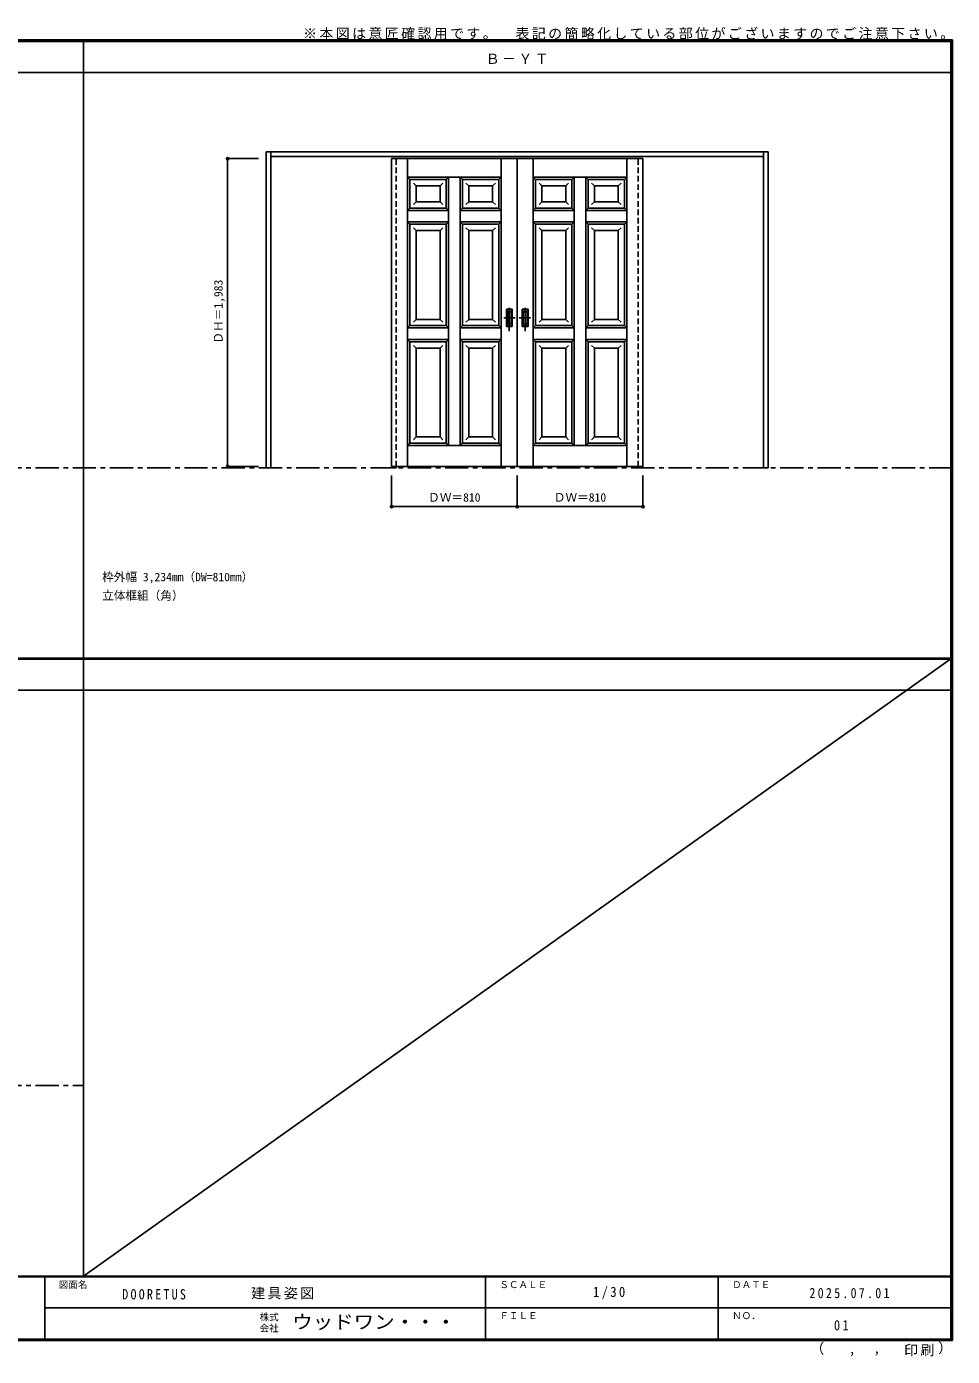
# Model space of a CAD drawing. Units: millimetres, scale not verified. Extents: x -6000 to 5700, y -4307 to 4260.
# Drawn here: x -267 to 5700, y -4307 to 4260 of the extents above; entities that cross this region are included whole.
import ezdxf
from ezdxf.enums import TextEntityAlignment as Align

# ---------------------------------------------------------------- set-up
doc = ezdxf.new("R2010")
doc.units = ezdxf.units.MM
doc.header["$LTSCALE"] = 30
doc.header["$PDMODE"] = 32
doc.header["$PDSIZE"] = 15
doc.linetypes.add('CHAIN1', pattern=[8, 5, -1, 1, -1])
doc.linetypes.add('DASHED1', pattern=[1.8, 1.2, -0.6])
for name, color, linetype in [('0-1_通り芯', 7, 'CHAIN1'), ('0-2_扉', 7, 'Continuous'), ('0-4_枠', 3, 'Continuous'), ('0-6_引手', 7, 'Continuous'), ('0-A_文字', 7, 'Continuous'), ('0-B_寸法', 7, 'Continuous'), ('F-1_枠', 6, 'Continuous'), ('F-A_文字', 7, 'Continuous')]:
    doc.layers.add(name, color=color, linetype=linetype)
doc.styles.add('ＭＳ ゴシック', font='')
doc.styles.get('ＭＳ ゴシック').set_extended_font_data('MS Gothic')

msp = doc.modelspace()

# ---------------------------------------------------------------- linework, layer by layer
at = {"layer": '0-1_通り芯'}
for p, q in [((-5490, 1418), (5690, 1418)), ((-5490, -2562.5), (100, -2562.5))]:
    msp.add_line(p, q, dxfattribs=at)
at = {"layer": '0-2_扉'}
for p, q in [((2895, 3409.5), (2085, 3409.5)), ((2188.5, 1426.5), (2188.5, 3409.5)), ((2791.5, 1426.5), (2791.5, 3409.5)), ((2895, 3409.5), (2895, 1426.5)), ((2895, 3409.5), (3705, 3409.5)), ((2895, 3409.5), (2895, 1426.5)), ((2998.5, 1426.5), (2998.5, 3409.5)), ((3601.5, 1426.5), (3601.5, 3409.5)), ((2450, 3289.5), (2188.5, 3289.5)), ((2188.5, 3289.5), (2203.5, 3274.5)), ((2203.5, 3091.5), (2203.5, 3274.5)), ((2437.5, 3274.5), (2203.5, 3274.5)), ((2437.5, 3274.5), (2452.21, 3289.21)), ((2437.5, 3274.5), (2437.5, 3091.5)), ((2791.5, 3289.5), (2450, 3289.5)), ((2452.5, 3289.5), (2452.5, 1561.5)), ((2542.5, 3274.5), (2527.5, 3289.5)), ((2527.5, 3289.5), (2527.5, 1561.5)), ((2542.5, 3274.5), (2542.5, 3091.5)), ((2776.5, 3274.5), (2542.5, 3274.5)), ((2791.5, 3289.5), (2776.5, 3274.5)), ((2776.5, 3091.5), (2776.5, 3274.5)), ((2998.5, 3289.5), (3013.5, 3274.5)), ((2998.5, 3289.5), (3340, 3289.5)), ((3013.5, 3091.5), (3013.5, 3274.5)), ((3013.5, 3274.5), (3247.5, 3274.5)), ((3247.5, 3274.5), (3262.5, 3289.5)), ((3247.5, 3274.5), (3247.5, 3091.5)), ((3262.5, 3289.5), (3262.5, 1561.5)), ((3337.5, 3289.5), (3337.5, 1561.5)), ((3352.5, 3274.5), (3337.79, 3289.21)), ((3340, 3289.5), (3601.5, 3289.5)), ((3352.5, 3274.5), (3352.5, 3091.5)), ((3352.5, 3274.5), (3586.5, 3274.5)), ((3601.5, 3289.5), (3586.5, 3274.5)), ((3586.5, 3091.5), (3586.5, 3274.5)), ((2243.5, 3234.5), (2225.82, 3252.18)), ((2243.5, 3234.5), (2243.5, 3131.5)), ((2243.5, 3234.5), (2397.5, 3234.5)), ((2397.5, 3234.5), (2415.18, 3252.18)), ((2397.5, 3131.5), (2397.5, 3234.5)), ((2582.5, 3234.5), (2564.82, 3252.18)), ((2582.5, 3234.5), (2582.5, 3131.5)), ((2582.5, 3234.5), (2736.5, 3234.5)), ((2736.5, 3234.5), (2754.18, 3252.18)), ((2736.5, 3131.5), (2736.5, 3234.5)), ((3053.5, 3234.5), (3035.82, 3252.18)), ((3053.5, 3131.5), (3053.5, 3234.5)), ((3207.5, 3234.5), (3053.5, 3234.5)), ((3207.5, 3234.5), (3225.18, 3252.18)), ((3207.5, 3234.5), (3207.5, 3131.5)), ((3392.5, 3234.5), (3374.82, 3252.18)), ((3392.5, 3131.5), (3392.5, 3234.5)), ((3546.5, 3234.5), (3392.5, 3234.5)), ((3546.5, 3234.5), (3564.18, 3252.18)), ((3546.5, 3234.5), (3546.5, 3131.5)), ((2203.5, 3091.5), (2188.5, 3076.5)), ((2437.5, 3091.5), (2203.5, 3091.5)), ((2213.5, 3091.5), (2437.5, 3091.5)), ((2243.5, 3131.5), (2225.82, 3113.82)), ((2243.5, 3131.5), (2397.5, 3131.5)), ((2397.5, 3131.5), (2397.5, 3132.93)), ((2397.5, 3131.5), (2415.18, 3113.82)), ((2452.5, 3076.5), (2437.5, 3091.5)), ((2542.5, 3091.5), (2527.5, 3076.5)), ((2542.5, 3091.5), (2731.5, 3091.5)), ((2582.5, 3131.5), (2564.82, 3113.82)), ((2776.5, 3091.5), (2577.5, 3091.5)), ((2582.5, 3131.5), (2736.5, 3131.5)), ((2736.5, 3131.5), (2736.5, 3132.93)), ((2736.5, 3131.5), (2754.18, 3113.82)), ((2776.31, 3091.5), (2776.5, 3091.5)), ((2791.5, 3076.5), (2776.5, 3091.5)), ((2998.5, 3076.5), (3013.5, 3091.5)), ((3013.69, 3091.5), (3013.5, 3091.5)), ((3013.5, 3091.5), (3212.5, 3091.5)), ((3053.5, 3131.5), (3035.82, 3113.82)), ((3053.5, 3131.5), (3053.5, 3132.93)), ((3207.5, 3131.5), (3053.5, 3131.5)), ((3247.5, 3091.5), (3058.5, 3091.5)), ((3207.5, 3131.5), (3225.18, 3113.82)), ((3247.5, 3091.5), (3262.5, 3076.5)), ((3337.5, 3076.5), (3352.5, 3091.5)), ((3576.5, 3091.5), (3352.5, 3091.5)), ((3352.5, 3091.5), (3586.5, 3091.5)), ((3392.5, 3131.5), (3374.82, 3113.82)), ((3392.5, 3131.5), (3392.5, 3132.93)), ((3546.5, 3131.5), (3392.5, 3131.5)), ((3546.5, 3131.5), (3564.18, 3113.82)), ((3586.5, 3091.5), (3601.5, 3076.5)), ((2188.5, 3076.5), (2452.5, 3076.5)), ((2203.5, 2986.5), (2188.5, 3001.5)), ((2452.5, 3001.5), (2188.5, 3001.5)), ((2452.5, 3001.5), (2437.5, 2986.5)), ((2527.5, 3076.5), (2791.5, 3076.5)), ((2542.5, 2986.5), (2527.5, 3001.5)), ((2791.5, 3001.5), (2527.5, 3001.5)), ((2791.5, 3001.5), (2776.5, 2986.5)), ((3262.5, 3076.5), (2998.5, 3076.5)), ((2998.5, 3001.5), (3013.5, 2986.5)), ((2998.5, 3001.5), (3262.5, 3001.5)), ((3247.5, 2986.5), (3262.5, 3001.5)), ((3601.5, 3076.5), (3337.5, 3076.5)), ((3337.5, 3001.5), (3352.5, 2986.5)), ((3337.5, 3001.5), (3601.5, 3001.5)), ((3586.5, 2986.5), (3601.5, 3001.5)), ((2203.5, 2334), (2203.5, 2986.5)), ((2437.5, 2986.5), (2203.5, 2986.5)), ((2243.5, 2946.5), (2225.82, 2964.18)), ((2243.5, 2946.5), (2243.5, 2374)), ((2243.5, 2946.5), (2397.5, 2946.5)), ((2397.5, 2946.5), (2415.18, 2964.18)), ((2397.5, 2946.5), (2397.5, 2374)), ((2437.5, 2334), (2437.5, 2986.5)), ((2542.5, 2334), (2542.5, 2986.5)), ((2776.5, 2986.5), (2542.5, 2986.5)), ((2582.46, 2946.5), (2564.79, 2964.18)), ((2582.46, 2946.5), (2582.46, 2374)), ((2582.46, 2946.5), (2736.5, 2946.5)), ((2736.46, 2946.5), (2754.14, 2964.18)), ((2736.5, 2946.5), (2736.5, 2374)), ((2776.5, 2334), (2776.5, 2986.5)), ((3013.5, 2334), (3013.5, 2986.5)), ((3013.5, 2986.5), (3247.5, 2986.5)), ((3053.54, 2946.5), (3035.86, 2964.18)), ((3053.5, 2946.5), (3053.5, 2374)), ((3207.54, 2946.5), (3053.5, 2946.5)), ((3207.54, 2946.5), (3225.21, 2964.18)), ((3207.54, 2946.5), (3207.54, 2374)), ((3247.5, 2334), (3247.5, 2986.5)), ((3352.5, 2334), (3352.5, 2986.5)), ((3352.5, 2986.5), (3586.5, 2986.5)), ((3392.5, 2946.5), (3374.82, 2964.18)), ((3392.5, 2946.5), (3392.5, 2374)), ((3546.5, 2946.5), (3392.5, 2946.5)), ((3546.5, 2946.5), (3564.18, 2964.18)), ((3546.5, 2946.5), (3546.5, 2374)), ((3586.5, 2334), (3586.5, 2986.5)), ((2203.5, 2334), (2188.5, 2319)), ((2188.5, 2319), (2452.5, 2319)), ((2437.5, 2334), (2203.5, 2334)), ((2213.5, 2334), (2437.5, 2334)), ((2243.5, 2374), (2225.82, 2356.32)), ((2243.5, 2374), (2397.5, 2374)), ((2397.5, 2374), (2397.5, 2375.43)), ((2397.5, 2374), (2415.18, 2356.32)), ((2452.5, 2319), (2437.5, 2334)), ((2542.5, 2334), (2527.5, 2319)), ((2527.5, 2319), (2791.5, 2319)), ((2542.5, 2334), (2731.5, 2334)), ((2582.5, 2374), (2564.82, 2356.32)), ((2776.5, 2334), (2577.5, 2334)), ((2582.5, 2374), (2736.5, 2374)), ((2736.5, 2374), (2754.18, 2356.32)), ((2791.5, 2319), (2776.5, 2334)), ((2998.5, 2319), (3013.5, 2334)), ((3262.5, 2319), (2998.5, 2319)), ((3013.5, 2334), (3212.5, 2334)), ((3053.5, 2374), (3035.82, 2356.32)), ((3207.5, 2374), (3053.5, 2374)), ((3247.5, 2334), (3058.5, 2334)), ((3207.5, 2374), (3225.18, 2356.32)), ((3247.5, 2334), (3262.5, 2319)), ((3337.5, 2319), (3352.5, 2334)), ((3601.5, 2319), (3337.5, 2319)), ((3576.5, 2334), (3352.5, 2334)), ((3352.5, 2334), (3586.5, 2334)), ((3392.5, 2374), (3374.82, 2356.32)), ((3392.5, 2374), (3392.5, 2375.43)), ((3546.5, 2374), (3392.5, 2374)), ((3546.5, 2374), (3564.18, 2356.32)), ((3586.5, 2334), (3601.5, 2319)), ((2203.5, 2229), (2188.5, 2244)), ((2452.5, 2244), (2188.5, 2244)), ((2203.5, 1576.5), (2203.5, 2229)), ((2437.5, 2229), (2203.5, 2229)), ((2452.5, 2244), (2437.5, 2229)), ((2437.5, 2229), (2437.5, 1576.5)), ((2542.5, 2229), (2527.5, 2244)), ((2791.5, 2244), (2527.5, 2244)), ((2542.5, 2229), (2542.5, 1576.5)), ((2776.5, 2229), (2542.5, 2229)), ((2791.5, 2244), (2776.5, 2229)), ((2776.5, 1576.5), (2776.5, 2229)), ((2998.5, 2244), (3013.5, 2229)), ((2998.5, 2244), (3262.5, 2244)), ((3013.5, 1576.5), (3013.5, 2229)), ((3013.5, 2229), (3247.5, 2229)), ((3247.5, 2229), (3262.5, 2244)), ((3247.5, 2229), (3247.5, 1576.5)), ((3337.5, 2244), (3352.5, 2229)), ((3337.5, 2244), (3601.5, 2244)), ((3352.5, 2229), (3352.5, 1576.5)), ((3352.5, 2229), (3586.5, 2229)), ((3586.5, 2229), (3601.5, 2244)), ((3586.5, 1576.5), (3586.5, 2229)), ((2243.5, 2189), (2225.82, 2206.68)), ((2243.5, 2189), (2243.5, 2187.93)), ((2243.5, 2189), (2243.5, 1616.5)), ((2243.5, 2189), (2397.5, 2189)), ((2397.5, 2189), (2415.18, 2206.68)), ((2397.5, 1617.93), (2397.5, 2189)), ((2582.46, 2189), (2564.79, 2206.68)), ((2582.46, 2189), (2736.5, 2189)), ((2582.5, 2189), (2582.5, 1616.5)), ((2736.46, 2189), (2754.14, 2206.68)), ((2736.5, 1616.5), (2736.5, 2189)), ((3053.54, 2189), (3035.86, 2206.68)), ((3053.5, 1616.5), (3053.5, 2189)), ((3207.54, 2189), (3053.5, 2189)), ((3207.5, 2189), (3207.5, 1616.5)), ((3207.54, 2189), (3225.21, 2206.68)), ((3392.5, 2189), (3374.82, 2206.68)), ((3392.5, 1617.93), (3392.5, 2189)), ((3546.5, 2189), (3392.5, 2189)), ((3546.5, 2189), (3564.18, 2206.68)), ((3546.5, 2189), (3546.5, 2187.93)), ((3546.5, 2189), (3546.5, 1616.5)), ((2203.5, 1576.5), (2188.5, 1561.5)), ((2791.5, 1561.5), (2188.5, 1561.5)), ((2437.5, 1576.5), (2203.5, 1576.5)), ((2243.5, 1616.5), (2225.82, 1598.82)), ((2243.5, 1616.5), (2397.5, 1616.5)), ((2397.5, 1616.5), (2397.5, 1617.93)), ((2397.5, 1616.5), (2415.18, 1598.82)), ((2437.5, 1576.5), (2452.5, 1561.5)), ((2542.5, 1576.5), (2527.5, 1561.5)), ((2776.5, 1576.5), (2542.5, 1576.5)), ((2582.5, 1616.5), (2564.82, 1598.82)), ((2582.5, 1616.5), (2736.5, 1616.5)), ((2736.5, 1616.5), (2736.5, 1617.93)), ((2736.5, 1616.5), (2754.18, 1598.82)), ((2776.5, 1576.5), (2791.5, 1561.5)), ((3013.5, 1576.5), (2998.5, 1561.5)), ((2998.5, 1561.5), (3601.5, 1561.5)), ((3013.5, 1576.5), (3247.5, 1576.5)), ((3053.5, 1616.5), (3035.82, 1598.82)), ((3053.5, 1616.5), (3053.5, 1617.93)), ((3207.5, 1616.5), (3053.5, 1616.5)), ((3207.5, 1616.5), (3225.18, 1598.82)), ((3247.5, 1576.5), (3262.5, 1561.5)), ((3352.5, 1576.5), (3337.5, 1561.5)), ((3352.5, 1576.5), (3586.5, 1576.5)), ((3392.5, 1616.5), (3374.82, 1598.82)), ((3392.5, 1616.5), (3392.5, 1617.93)), ((3546.5, 1616.5), (3392.5, 1616.5)), ((3546.5, 1616.5), (3564.18, 1598.82)), ((3586.5, 1576.5), (3601.5, 1561.5))]:
    msp.add_line(p, q, dxfattribs=at)
at = {"layer": '0-2_扉', "color": 4, "linetype": 'DASHED1'}
msp.add_line((2895, 3409.5), (2895, 3405.5), dxfattribs=at)
msp.add_line((2895, 3409.5), (2895, 3405.5), dxfattribs=at)
at = {"layer": '0-2_扉'}
for points in [[(2895, 1426.5), (2085, 1426.5), (2085, 3409.5)], [(2895, 1426.5), (3705, 1426.5), (3705, 3409.5)]]:
    msp.add_lwpolyline(points, dxfattribs=at)
at = {"layer": '0-4_枠'}
for p, q in [((1278, 1418), (1278, 3453)), ((1278, 3453), (4512, 3453)), ((1308, 1418), (1308, 3453)), ((4482, 1418), (4482, 3453)), ((4512, 1418), (4512, 3453)), ((1308, 3423), (4482, 3423)), ((1308, 1418), (1278, 1418)), ((2085, 1426.5), (2085, 1418)), ((2085, 1418), (2115, 1418)), ((2115, 1426.5), (2115, 1418)), ((3675, 1426.5), (3675, 1418)), ((3675, 1418), (3705, 1418)), ((3705, 1426.5), (3705, 1418)), ((4512, 1418), (4482, 1418))]:
    msp.add_line(p, q, dxfattribs=at)
at = {"layer": '0-4_枠', "color": 4, "linetype": 'DASHED1'}
for p, q in [((2085, 1426), (2085, 3423)), ((2115, 1426), (2115, 3423)), ((3675, 1426), (3675, 3423)), ((3705, 1426), (3705, 3423))]:
    msp.add_line(p, q, dxfattribs=at)
at = {"layer": '0-6_引手'}
for p, q in [((2863, 2439), (2825, 2439)), ((2825, 2329), (2825, 2439)), ((2856.5, 2423), (2831.5, 2423)), ((2831.5, 2345), (2831.5, 2423)), ((2856.5, 2345), (2856.5, 2423)), ((2863, 2329), (2863, 2439)), ((2927, 2439), (2965, 2439)), ((2927, 2329), (2927, 2439)), ((2933.5, 2423), (2958.5, 2423)), ((2933.5, 2345), (2933.5, 2423)), ((2958.5, 2345), (2958.5, 2423)), ((2965, 2329), (2965, 2439)), ((2863, 2329), (2825, 2329)), ((2856.5, 2345), (2831.5, 2345)), ((2927, 2329), (2965, 2329)), ((2933.5, 2345), (2958.5, 2345))]:
    msp.add_line(p, q, dxfattribs=at)
at = {"layer": '0-6_引手', "linetype": 'DASHED1'}
for p, q in [((2828, 2333), (2828, 2435)), ((2962, 2333), (2962, 2435)), ((2860, 2333), (2828, 2333)), ((2930, 2333), (2962, 2333))]:
    msp.add_line(p, q, dxfattribs=at)
at = {"layer": '0-6_引手', "linetype": 'CHAIN1'}
for p, q in [((2844, 2298.77), (2844, 2469.62)), ((2946, 2298.77), (2946, 2469.62)), ((2882.07, 2384), (2809.56, 2384)), ((2907.92, 2384), (2980.43, 2384))]:
    msp.add_line(p, q, dxfattribs=at)
at = {"layer": '0-6_引手', "linetype": 'DASHED1'}
for points in [[(2860, 2333), (2860, 2435), (2828, 2435)], [(2930, 2333), (2930, 2435), (2962, 2435)]]:
    msp.add_lwpolyline(points, dxfattribs=at)
at = {"layer": '0-B_寸法', "color": 4}
for p, q in [((1028, 3409.5), (1228, 3409.5)), ((1028, 3409.5), (1028, 1426.5)), ((1028, 1426.5), (1228, 1426.5)), ((2085, 1168), (2085, 1368)), ((2895, 1168), (2895, 1368)), ((3705, 1168), (3705, 1368)), ((2085, 1168), (3705, 1168))]:
    msp.add_line(p, q, dxfattribs=at)
at = {"layer": '0-B_寸法'}
for p in [(1028, 3409.5), (1028, 1426.5), (2085, 1168), (2895, 1168), (3705, 1168)]:
    msp.add_point(p, dxfattribs=at)
at = {"layer": 'F-1_枠'}
for p, q in [((-6000, 4175), (5700, 4175)), ((-6000, 4170), (5700, 4170)), ((-6000, 4165), (5700, 4165)), ((100, -3790), (100, 4175)), ((5690, 4175), (5690, -4205)), ((5695, 4175), (5695, -4205)), ((5700, 4175), (5700, -4205)), ((-6000, 3965), (5700, 3965)), ((-6000, 190.5), (5700, 190.5)), ((-6000, 187.5), (5700, 187.5)), ((-6000, 184.5), (5700, 184.5)), ((-6000, -15.5), (5700, -15.5)), ((5700, -3790), (-6000, -3790)), ((5700, -3795), (-6000, -3795)), ((-150, -3795), (-150, -4195)), ((2690, -3795), (2690, -4195)), ((4190, -3795), (4190, -4195)), ((-150, -3995), (5690, -3995.01)), ((5700, -4195), (-6000, -4195)), ((5700, -4200), (-6000, -4200)), ((5700, -4205), (-6000, -4205))]:
    msp.add_line(p, q, dxfattribs=at)
at = {"layer": 'F-A_文字'}
msp.add_line((5690, 187.5), (100, -3790), dxfattribs=at)

# ---------------------------------------------------------------- texts
at = {"layer": '0-A_文字', "style": 'ＭＳ ゴシック'}
for s, p in [('枠外幅 3,234mm（DW=810mm）', (220, 670.5)), ('立体框組（角）', (220, 550.5))]:
    msp.add_text(s, height=54.99, dxfattribs=at).set_placement(p, align=Align.BOTTOM_LEFT)
at = {"layer": '0-A_文字', "char_height": 65.98, "attachment_point": 7, "style": 'ＭＳ ゴシック'}
for s, insert in [('\\T1.17;※本図は意匠確認用です。\u3000表記の簡略化している部位がございますのでご注意下さい。', (1515, 4175)), ('\\T1.17;Ｂ－ＹＴ', (2692.5, 4020))]:
    msp.add_mtext(s, dxfattribs=dict(at, insert=insert))
at = {"layer": '0-B_寸法', "style": 'ＭＳ ゴシック'}
msp.add_text('ＤＨ＝1,983', height=54.99, rotation=90, dxfattribs=at).set_placement((1013, 2217.75), align=Align.BOTTOM_LEFT)
for p in [(2321.25, 1183), (3131.25, 1183)]:
    msp.add_text('ＤＷ＝810', height=54.99, dxfattribs=at).set_placement(p, align=Align.BOTTOM_LEFT)
at = {"layer": 'F-A_文字', "style": 'ＭＳ ゴシック'}
for s, height, p in [('図面名', 43.99, (-60, -3880)), ('ＳＣＡＬＥ', 43.99, (2780, -3880)), ('ＤＡＴＥ', 43.99, (4280, -3880)), ('株式', 43.99, (1235, -4089)), ('ＦＩＬＥ', 43.99, (2780, -4080)), ('ＮＯ．', 43.99, (4280, -4080)), ('会社', 43.99, (1235, -4161)), ('（', 65.98, (4784.03, -4308.31)), (',', 65.98, (5031.28, -4308.31)), (',', 65.98, (5190.2, -4305.53)), ('）', 65.98, (5608.4, -4304.13))]:
    msp.add_text(s, height=height, dxfattribs=at).set_placement(p, align=Align.BOTTOM_LEFT)
at = {"layer": 'F-A_文字', "style": 'ＭＳ ゴシック', "width": 1.1}
msp.add_text('ウッドワン・・・', height=87.98, dxfattribs=at).set_placement((1445, -4155), align=Align.BOTTOM_LEFT)
at = {"layer": 'F-A_文字', "char_height": 65.98, "attachment_point": 7, "style": 'ＭＳ ゴシック'}
for s, insert in [('\\T1.38;\\W0.9;1/30', (3383.75, -3940)), ('\\T1.39;\\W0.85;DOORETUS', (350, -3940.79)), ('\\T1.17;建具姿図', (1180.42, -3940)), ('\\T1.39;\\W0.85;2025.07.01', (4778.75, -3932.5)), ('\\T1.36;\\W0.9;01', (4936.25, -4140)), ('\\T1.17;印刷', (5388.15, -4306.92))]:
    msp.add_mtext(s, dxfattribs=dict(at, insert=insert))

doc.saveas('drawing.dxf')
